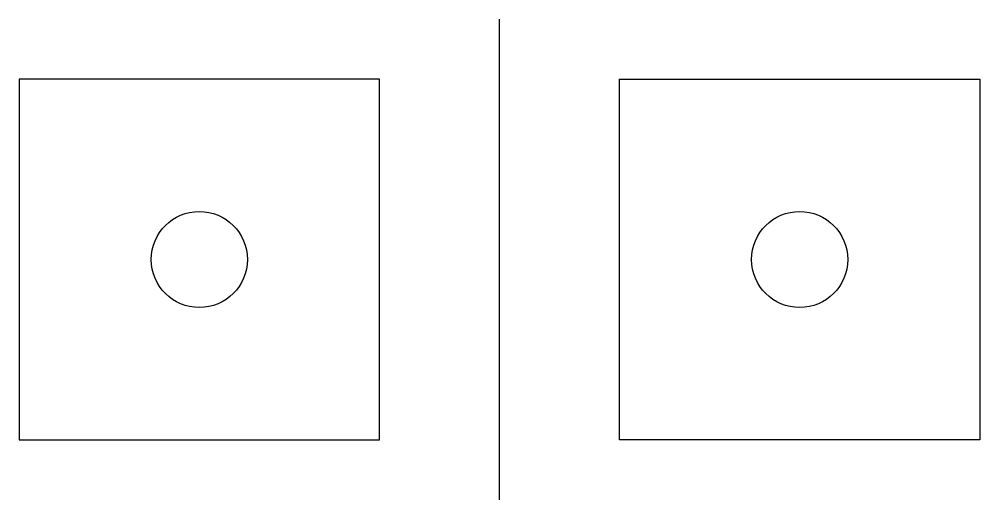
# Model space of a CAD drawing. Header units: millimetres. Extents: x -80 to 80, y -10 to 70.
import ezdxf

# ---------------------------------------------------------------- set-up
doc = ezdxf.new("R2010")
doc.units = ezdxf.units.MM
for name, color, linetype in [('GUIDE', 8, 'CONTINUOUS'), ('HOLE', 1, 'CONTINUOUS'), ('OUTLINE', 7, 'CONTINUOUS')]:
    doc.layers.add(name, color=color, linetype=linetype)

msp = doc.modelspace()

# ---------------------------------------------------------------- linework, layer by layer
at = {"layer": 'GUIDE'}
msp.add_line((0, -10), (0, 70), dxfattribs=at)
at = {"layer": 'HOLE'}
for centre in [(-50, 30), (50, 30)]:
    msp.add_circle(centre, 8, dxfattribs=at)
at = {"layer": 'OUTLINE'}
for points in [[(-80, 0), (-20, 0), (-20, 60), (-80, 60)], [(80, 0), (20, 0), (20, 60), (80, 60)]]:
    msp.add_lwpolyline(points, close=True, dxfattribs=at)

doc.saveas('drawing.dxf')
